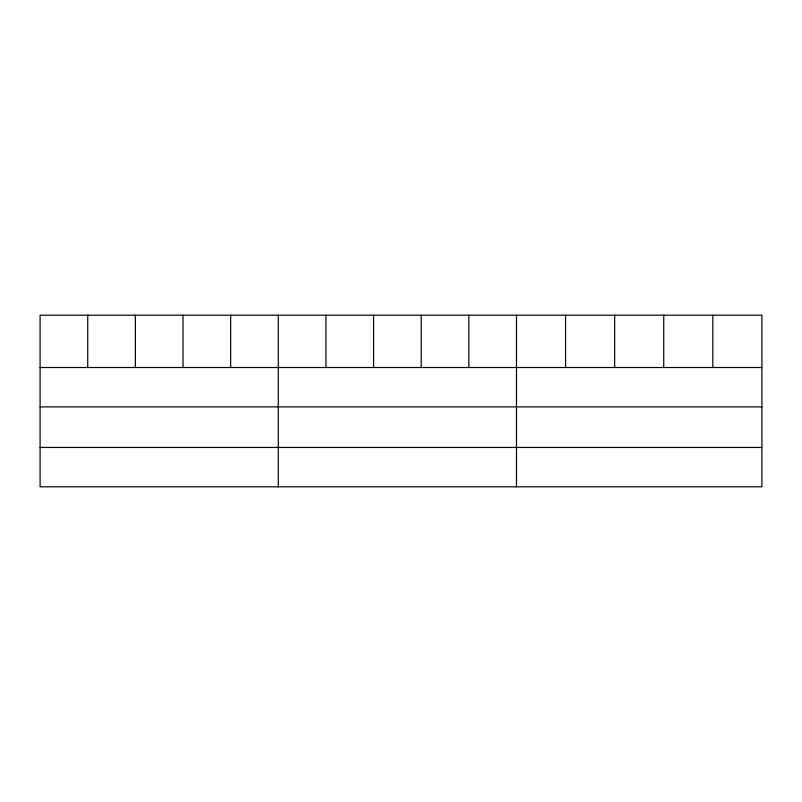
<?xml version="1.0" encoding="UTF-8"?>
<svg xmlns="http://www.w3.org/2000/svg" width="802" height="802" viewBox="0 0 802 802"><rect width="100%" height="100%" fill="white"/><g stroke="black" fill="none" stroke-linecap="round" stroke-linejoin="round"><path stroke-width="1.2" d="M761.9 406.885L761.9 315.186L40.1 315.186L40.1 486.814L761.9 486.814L761.9 406.885L40.1 406.885M40.1 367.517L761.9 367.517M40.1 447.446L761.9 447.446M712.818 315.186L712.818 367.517M663.735 315.186L663.735 367.517M614.653 315.186L614.653 367.517M565.57 315.186L565.57 367.517M516.488 315.186L516.488 486.814M468.849 315.186L468.849 367.517M421.21 315.186L421.21 367.517M373.572 315.186L373.572 367.517M325.933 315.186L325.933 367.517M278.294 315.186L278.294 486.814M230.655 315.186L230.655 367.517M183.016 315.186L183.016 367.517M135.378 315.186L135.378 367.517M87.739 315.186L87.739 367.517"/></g></svg>
